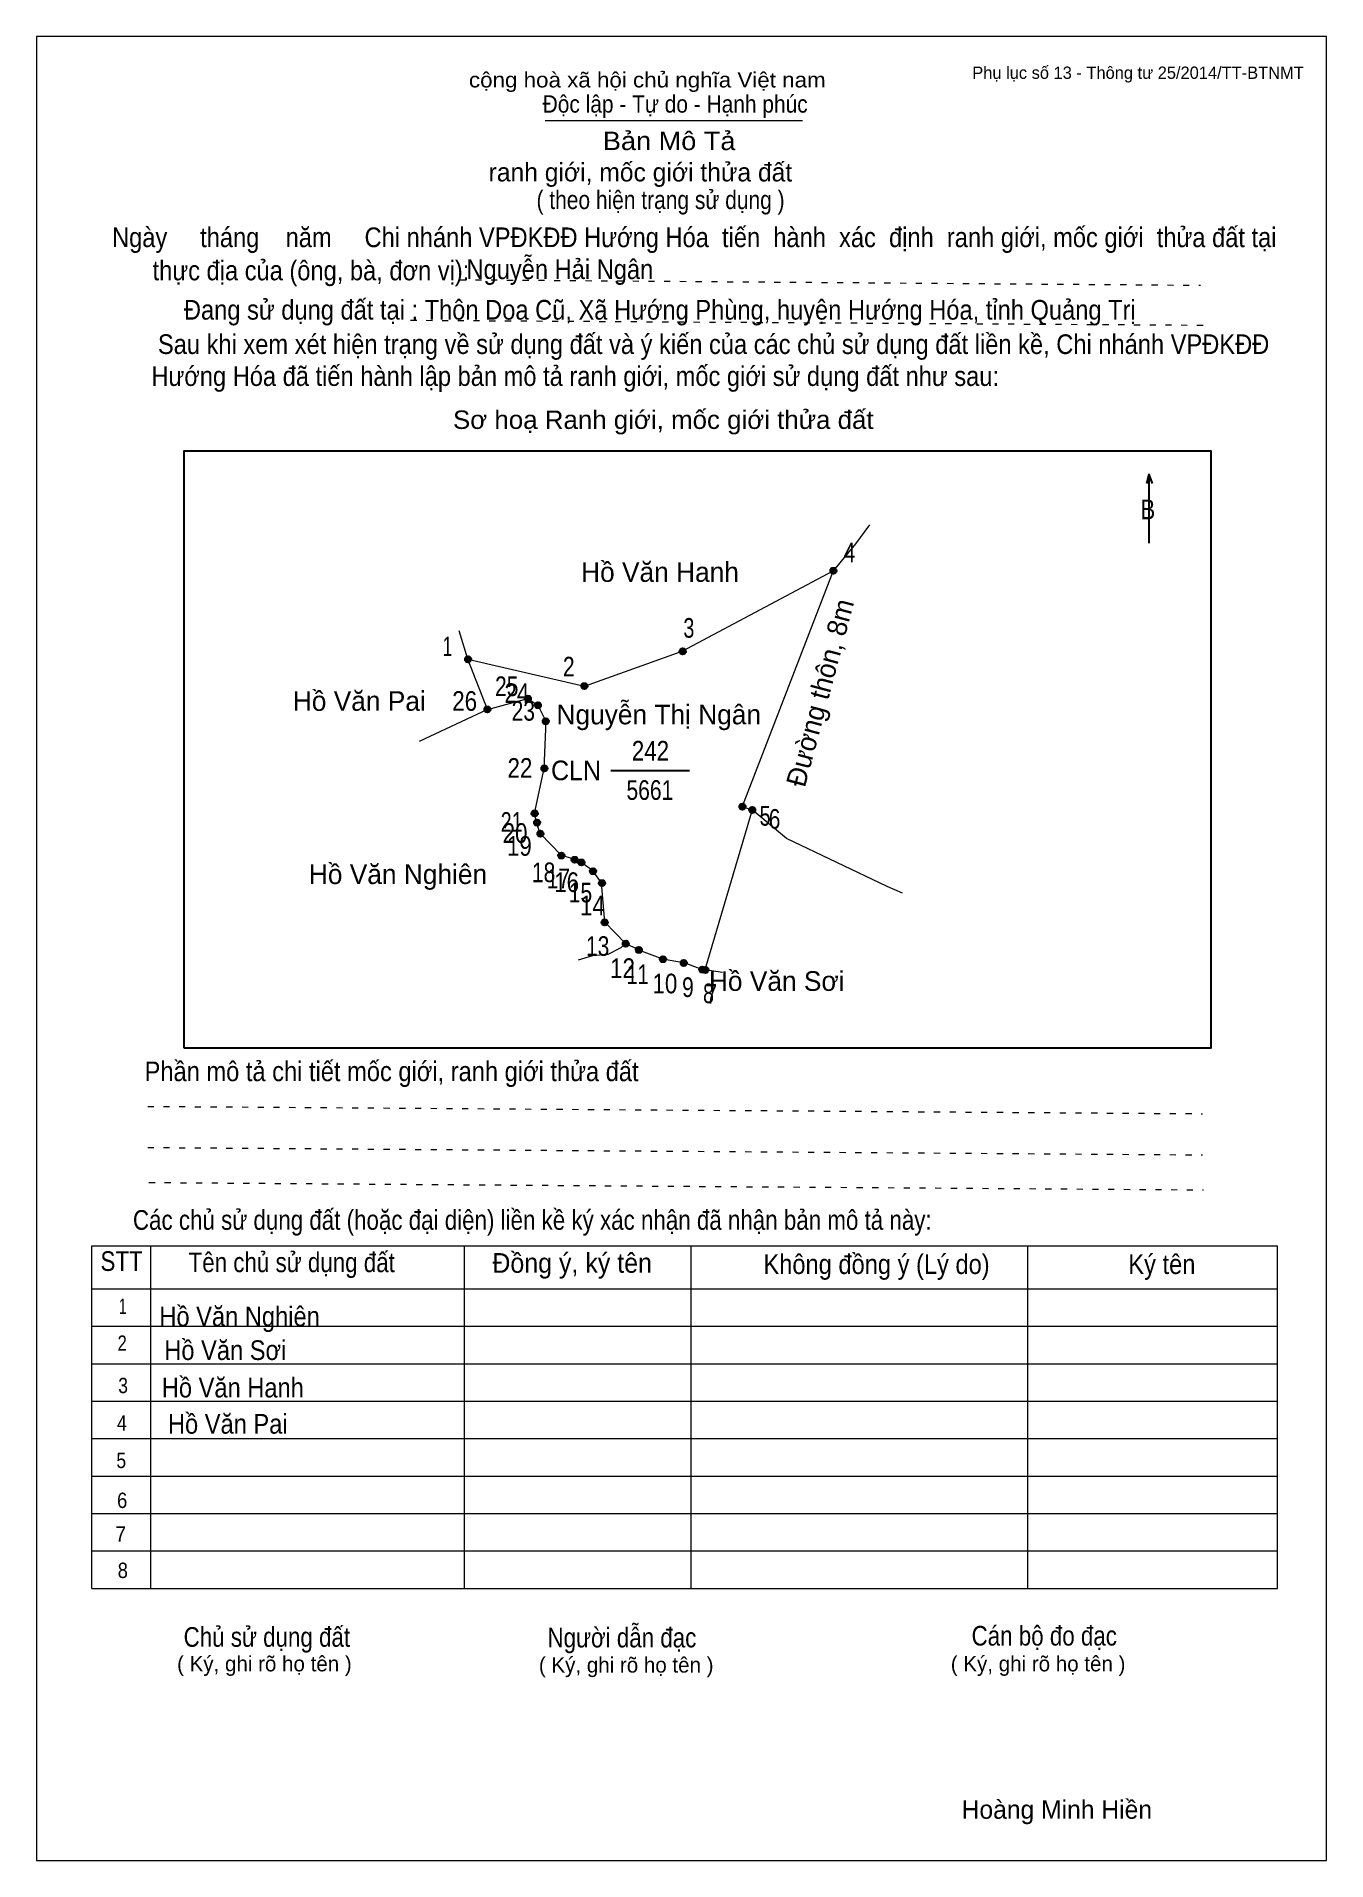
# Model space of a CAD drawing. Header units: centimetres. Extents: x 0 to 21, y 0 to 29.7.
import ezdxf
from ezdxf.enums import TextEntityAlignment as Align

# ---------------------------------------------------------------- set-up
doc = ezdxf.new("R2010")
doc.units = ezdxf.units.CM
doc.header["$LTSCALE"] = 0.13
doc.linetypes.add('DOTTED', pattern=[1.5, 0.3, -1.2])
for name, color, linetype, lineweight in [('1', 7, 'Continuous', 13), ('32', 7, 'Continuous', 25), ('33', 7, 'Continuous', 25), ('6', 7, 'Continuous', 13), ('62', 7, 'Continuous', 13)]:
    doc.layers.add(name, color=color, linetype=linetype, lineweight=lineweight)
doc.layers.add('34', color=7, linetype='Continuous')
doc.layers.add('63', color=7, linetype='Continuous')

msp = doc.modelspace()

# ---------------------------------------------------------------- hatches: boundary and pattern name
at = {"layer": '32'}
for points in [[(13.0229, 21.0003, 1), (12.9229, 21.0003, 1)], [(7.0771, 19.5588, 1), (6.9771, 19.5588, 1)], [(10.5682, 19.6886, 1), (10.4682, 19.6886, 1)], [(8.9705, 19.122, 1), (8.8705, 19.122, 1)], [(7.3917, 18.7427, 1), (7.2917, 18.7427, 1)], [(8.05, 18.9189, 1), (7.95, 18.9189, 1)], [(8.2126, 18.8112, 1), (8.1126, 18.8112, 1)], [(8.3403, 18.5504, 1), (8.2403, 18.5504, 1)], [(8.3193, 17.7812, 1), (8.2193, 17.7812, 1)], [(8.1588, 17.0497, 1), (8.0588, 17.0497, 1)], [(8.1992, 16.9, 1), (8.0992, 16.9, 1)], [(11.5415, 17.1596, 1), (11.4415, 17.1596, 1)], [(11.701, 17.1058, 1), (11.601, 17.1058, 1)], [(8.2546, 16.7195, 1), (8.1546, 16.7195, 1)], [(8.5945, 16.363, 1), (8.4945, 16.363, 1)], [(8.8105, 16.2951, 1), (8.7105, 16.2951, 1)], [(8.9199, 16.2509, 1), (8.8199, 16.2509, 1)], [(9.1095, 16.1087, 1), (9.0095, 16.1087, 1)], [(9.2566, 15.9148, 1), (9.1566, 15.9148, 1)], [(9.3002, 15.2738, 1), (9.2002, 15.2738, 1)], [(9.6433, 14.9285, 1), (9.5433, 14.9285, 1)], [(9.8555, 14.8278, 1), (9.7555, 14.8278, 1)], [(10.2488, 14.6748, 1), (10.1488, 14.6748, 1)], [(10.5865, 14.6145, 1), (10.4865, 14.6145, 1)], [(10.8871, 14.5078, 1), (10.7871, 14.5078, 1)], [(10.9382, 14.5003, 1), (10.8382, 14.5003, 1)]]:
    msp.add_hatch(color=256, dxfattribs=at).paths.add_polyline_path(points)

# ---------------------------------------------------------------- linework, layer by layer
at = {"layer": '1'}
msp.add_line((7.34, 18.74), (6.23, 18.22), dxfattribs=at)
msp.add_lwpolyline([(21, 0), (21, 29.7), (0, 29.7), (0, 0)], close=True, dxfattribs=at)
at = {"layer": '32'}
for centre in [(12.9729, 21.0003), (7.0271, 19.5588), (10.5182, 19.6886), (8.9205, 19.122), (7.3417, 18.7427), (8, 18.9189), (8.1626, 18.8112), (8.2903, 18.5504), (8.2693, 17.7812), (8.1088, 17.0497), (8.1492, 16.9), (11.4915, 17.1596), (11.651, 17.1058), (8.2046, 16.7195), (8.5445, 16.363), (8.7605, 16.2951), (8.8699, 16.2509), (9.0595, 16.1087), (9.2066, 15.9148), (9.2502, 15.2738), (9.5933, 14.9285), (9.8055, 14.8278), (10.1988, 14.6748), (10.5365, 14.6145), (10.8371, 14.5078), (10.8882, 14.5003)]:
    msp.add_circle(centre, 0.05, dxfattribs=at)
at = {"layer": '33'}
msp.add_line((9.35, 17.75), (10.63, 17.75), dxfattribs=at)
at = {"layer": '6'}
for p, q in [((7.02, 19.56), (6.88, 20.02)), ((7.34, 18.74), (7.02, 19.56)), ((11.65, 17.11), (10.88, 14.5)), ((9.8, 14.83), (9.59, 14.93)), ((11.17, 14.46), (10.88, 14.5))]:
    msp.add_line(p, q, dxfattribs=at)
for points in [[(13.56, 21.75), (13.33, 21.44), (12.97, 21)], [(7.02, 19.56), (8.92, 19.12), (10.51, 19.69), (12.97, 21)], [(12.97, 21), (11.49, 17.16), (11.65, 17.11)], [(7.34, 18.74), (8, 18.92), (8.16, 18.81), (8.29, 18.55), (8.26, 17.78)], [(8.26, 17.78), (8.1, 17.05), (8.14, 16.9)], [(14.1, 15.75), (13.85, 15.86), (12.21, 16.64), (11.65, 17.11)], [(8.76, 16.3), (8.54, 16.37), (8.2, 16.72), (8.14, 16.9)], [(9.59, 14.93), (9.25, 15.28), (9.2, 15.92), (9.06, 16.11), (8.87, 16.25), (8.76, 16.3)], [(9.59, 14.93), (9.51, 14.86), (9.3, 14.75), (9.05, 14.73), (8.82, 14.66)], [(9.8, 14.83), (10.19, 14.68), (10.53, 14.62)], [(10.88, 14.5), (10.83, 14.51), (10.53, 14.62)]]:
    msp.add_lwpolyline(points, dxfattribs=at)
at = {"layer": '62'}
for p, q in [((8.28, 28.33), (12.47, 28.33)), ((0.9, 10.01), (20.2, 10.01)), ((0.9, 4.43), (0.9, 10.01)), ((1.86, 4.43), (1.86, 10.01)), ((6.97, 4.43), (6.97, 9.99)), ((10.66, 4.43), (10.66, 9.99)), ((16.14, 4.43), (16.14, 10.01)), ((20.2, 4.43), (20.2, 10.01)), ((0.9, 9.31), (20.2, 9.31)), ((0.9, 8.7), (20.2, 8.7)), ((0.9, 8.09), (20.2, 8.09)), ((0.9, 7.48), (20.2, 7.48)), ((0.9, 6.87), (20.2, 6.87)), ((0.9, 6.26), (20.2, 6.26)), ((0.9, 5.65), (20.2, 5.65)), ((0.9, 5.04), (20.2, 5.04)), ((0.9, 4.43), (20.2, 4.43))]:
    msp.add_line(p, q, dxfattribs=at)
at = {"layer": '62', "linetype": 'DOTTED'}
for p, q in [((6.89, 25.74), (18.95, 25.65)), ((6.09, 25.08), (19.04, 25)), ((1.81, 12.28), (18.98, 12.16)), ((1.81, 11.61), (18.98, 11.49)), ((1.83, 11.04), (19, 10.92))]:
    msp.add_line(p, q, dxfattribs=at)
at = {"layer": '62', "lineweight": 25}
for p, q in [((18.11, 22.58), (18.11, 21.45)), ((18.11, 22.57), (18.07, 22.42)), ((18.11, 22.57), (18.16, 22.42))]:
    msp.add_line(p, q, dxfattribs=at)
msp.add_lwpolyline([(2.4, 13.23), (19.12, 13.23), (19.12, 22.95), (2.4, 22.95)], close=True, dxfattribs=at)

# ---------------------------------------------------------------- texts
at = {"layer": '32'}
for s, width, p in [('4', 0.8, (13.235, 21.14)), ('3', 0.75, (10.62, 19.91)), ('1', 0.65, (6.69, 19.61)), ('2', 0.8, (8.665, 19.28)), ('26', 0.85, (6.97, 18.72)), ('25', 0.8, (7.655, 18.96)), ('24', 0.85, (7.82, 18.85)), ('23', 0.8, (7.925, 18.56)), ('22', 0.85, (7.87, 17.63)), ('21', 0.75, (7.735, 16.75)), ('5', 0.75, (11.86, 16.85)), ('6', 0.8, (12.015, 16.8)), ('20', 0.85, (7.79, 16.57)), ('19', 0.85, (7.86, 16.36)), ('18', 0.8, (8.255, 15.93)), ('17', 0.8, (8.495, 15.83)), ('16', 0.85, (8.63, 15.77)), ('15', 0.8, (8.855, 15.6)), ('14', 0.85, (9.05, 15.39)), ('13', 0.8, (9.135, 14.73)), ('12', 0.85, (9.54, 14.37)), ('11', 0.75, (9.785, 14.27)), ('10', 0.85, (10.23, 14.12)), ('9', 0.8, (10.605, 14.06)), ('8', 0.75, (10.94, 13.96)), ('7', 0.75, (10.99, 13.95))]:
    msp.add_text(s, height=0.32, dxfattribs=dict(at, width=width)).set_placement(p, align=Align.CENTER)
at = {"layer": '33'}
for s, p in [('Hồ Văn Hanh', (10.15, 20.82)), ('Hồ Văn Pai', (5.255, 18.72)), ('Nguyễn Thị Ngân', (10.13, 18.5)), ('Hồ Văn Nghiên', (5.885, 15.9)), ('Hồ Văn Sơi', (12.05, 14.16)), ('Hồ Văn Sơi', (12.05, 14.16))]:
    msp.add_text(s, height=0.32, dxfattribs=at).set_placement(p, align=Align.CENTER)
msp.add_text('Đường thôn, 8m', height=0.32, rotation=75.11, dxfattribs=at).set_placement((12.9099, 18.9739), align=Align.CENTER)
for s, width, p in [('242', 0.85, (9.995, 17.91)), ('5661', 0.8, (9.985, 17.27))]:
    msp.add_text(s, height=0.32, dxfattribs=dict(at, width=width)).set_placement(p, align=Align.CENTER)
at = {"layer": '33', "width": 0.95}
msp.add_text('CLN', height=0.32, dxfattribs=at).set_placement((9.19, 17.59), align=Align.RIGHT)
at = {"layer": '34', "width": 0.9}
for s, p in [('Nguyễn Hải Ngân', (7, 25.75)), ('Hồ Văn Nghiên', (2, 8.7)), ('Hồ Văn Sơi', (2.08, 8.15)), ('Hồ Văn Hanh', (2.04, 7.54)), ('Hồ Văn Pai', (2.14, 6.95))]:
    msp.add_text(s, height=0.32, dxfattribs=at).set_placement(p)
at = {"layer": '62'}
for s, height, width, p in [('cộng hoà xã hội chủ nghĩa Việt nam', 0.2474, 1.1, (7.04, 28.87)), ('Độc lập - Tự do - Hạnh phúc', 0.2828, 0.9, (8.24, 28.46)), ('Bản Mô Tả', 0.3, 1.1, (9.22, 27.85)), ('( theo hiện trạng sử dụng )', 0.3, 0.85, (8.14, 26.89)), ('Ngày     tháng    năm     Chi nhánh VPĐKĐĐ Hướng Hóa  tiến  hành  xác  định  ranh giới, mốc giới  thửa đất tại ', 0.32, 0.9, (1.23, 26.27)), ('thực địa của (ông, bà, đơn vị): ', 0.32, 0.9, (1.89, 25.73)), ('Đang sử dụng đất tại : Thôn Doa Cũ, Xã Hướng Phùng, huyện Hướng Hóa, tỉnh Quảng Trị', 0.32, 0.9, (2.4, 25.09)), (' Sau khi xem xét hiện trạng về sử dụng đất và ý kiến của các chủ sử dụng đất liền kề, Chi nhánh VPĐKĐĐ ', 0.32, 0.9, (1.87, 24.53)), ('Hướng Hóa đã tiến hành lập bản mô tả ranh giới, mốc giới sử dụng đất như sau:', 0.32, 0.9, (1.87, 24.01)), ('Sơ hoạ Ranh giới, mốc giới thửa đất', 0.3, 1.05, (6.78, 23.31)), ('B', 0.32, 0.85, (17.97, 21.84)), ('Phần mô tả chi tiết mốc giới, ranh giới thửa đất ', 0.32, 0.9, (1.76, 12.69)), ('Các chủ sử dụng đất (hoặc đại diện) liền kề ký xác nhận đã nhận bản mô tả này:', 0.32, 0.85, (1.57, 10.27))]:
    msp.add_text(s, height=height, dxfattribs=dict(at, width=width)).set_placement(p)
msp.add_text('ranh giới, mốc giới thửa đất', height=0.3, dxfattribs=at).set_placement((7.36, 27.34))
for s, height, width, p in [('STT', 0.32, 0.85, (1.385, 9.6)), ('Tên chủ sử dụng đất', 0.32, 0.85, (4.155, 9.58)), ('Đồng ý, ký tên', 0.32, 0.95, (8.72, 9.57)), ('Không đồng ý (Lý do)', 0.32, 0.9, (13.675, 9.55)), ('Ký tên', 0.32, 0.9, (18.32, 9.55)), ('1', 0.25, 0.7, (1.405, 8.9)), ('2', 0.25, 0.8, (1.395, 8.3)), ('3', 0.25, 0.85, (1.41, 7.61)), ('4', 0.25, 0.85, (1.39, 7)), ('5', 0.25, 0.85, (1.38, 6.39)), ('6', 0.25, 0.9, (1.395, 5.74)), ('7', 0.25, 0.95, (1.37, 5.19)), ('8', 0.25, 0.9, (1.405, 4.6)), ('Người dẫn đạc', 0.32, 0.85, (9.53, 3.47)), ('Chủ sử dụng đất', 0.32, 0.85, (3.75, 3.48)), ('Cán bộ đo đạc', 0.32, 0.85, (16.405, 3.5))]:
    msp.add_text(s, height=height, dxfattribs=dict(at, width=width)).set_placement(p, align=Align.CENTER)
for p in [(3.71, 3.08), (9.6, 3.06), (16.305, 3.08)]:
    msp.add_text('( Ký, ghi rõ họ tên )', height=0.25, dxfattribs=at).set_placement(p, align=Align.CENTER)
at = {"layer": '63'}
msp.add_text('Phụ lục số 13 - Thông tư 25/2014/TT-BTNMT', height=0.2, dxfattribs=at).set_placement((20.63, 29.01), align=Align.RIGHT)
msp.add_text('Hoàng Minh Hiền', height=0.3, dxfattribs=at).set_placement((16.61, 0.68), align=Align.CENTER)

doc.saveas('drawing.dxf')
